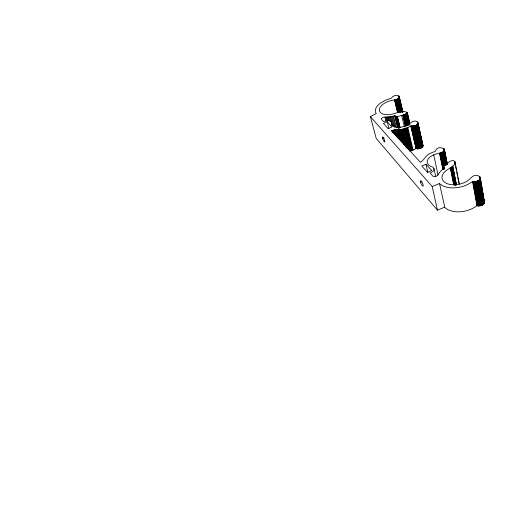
<?xml version="1.0" encoding="UTF-8"?>
<svg xmlns="http://www.w3.org/2000/svg" width="510" height="510" viewBox="0 0 510 510"><rect width="100%" height="100%" fill="white"/><g stroke="black" fill="none" stroke-linecap="round" stroke-linejoin="round"><path stroke-width="0.76" d="M409.823 151.247L413.087 150.067A14.682 8.09 -14.9 0 0 416.013 148.512C418.442 149.545 424.275 147.747 422.567 144.508M484.251 201.342C485.271 205.096 479.617 206.48 476.875 205.645A19.986 12.112 -11.1 0 1 444.803 207.43L439.518 183.511L432.2 186.501L370.394 116.624L376.278 113.634A17.289 8.893 -15.9 0 1 391.259 98.36C392.388 95.746 397.335 94.089 399.241 96.613L402.792 111.715M459.344 184.129L455.022 161.931C453.83 158.916 449.144 161.402 447.525 163.315A11.8 6.713 -13.1 0 1 443.891 165.514L443.541 166.846L444.293 168.019L440.583 171.035L437.982 174.783A3.047 1.772 -13 0 1 433.175 176.383L430.083 173.011A5.929 3.43 -13.5 0 0 433.959 169.658A5.929 3.43 -13.5 0 0 431.734 166.668A11.8 6.713 -13.1 0 1 427.845 159.611A11.8 6.713 -13.1 0 1 438.938 153.3C451.701 151.221 437.867 142.947 435.279 151.438A16.524 9.403 -13.1 0 0 431.734 152.719C426.417 154.116 424.505 159.49 420.463 162.403L391.642 130.566L401.593 129.451L407.822 127.538A15 7.937 -15.4 0 0 410.811 125.957C421.674 127.436 418.359 116.529 409.97 123.261A10.716 5.667 -15.4 0 1 398.061 127.366A10.716 5.667 -15.4 0 1 391.393 122.878A5.298 2.805 -16 0 0 388.964 120.736A5.298 2.805 -16 0 0 383.686 121.756L381.295 119.091A2.658 1.396 -16.2 0 1 384.961 117.07L390.08 116.822L394.893 115.77L395.907 116.509L397.551 116.726A10.716 5.667 -15.4 0 1 401.478 115.458L405.189 114.501L407.273 112.57A7.943 4.163 -15.5 0 0 400.261 111.907L396.538 112.863A13.139 6.757 -15.9 0 1 379.395 110.746A13.139 6.757 -15.9 0 1 393.414 100.081C395.562 99.883 399.037 99.24 399.241 96.613M439.518 183.511L439.709 183.708A20.483 11.953 -11.9 0 0 472.496 181.439C486.279 182.733 478.533 169.307 470.252 178.564A15.561 9.084 -11.9 0 1 446.224 183.243A15.561 9.084 -11.9 0 1 449.667 168.427L452.765 166.171A8.938 5.119 -12.6 0 0 455.022 161.931M387.211 121.788L383.437 123.458L388.129 128.66L391.948 126.971L387.211 121.788L388.951 128.686M382.545 138.229L383.973 137.598M425.984 164.226L421.827 166.062L427.52 172.38L431.734 170.518L425.984 164.226L427.877 172.648M420.527 181.962L421.904 181.35M370.394 116.624L376.201 138.376L437.465 210.139L444.612 207.226M416.013 148.512L410.811 125.957M385.777 117.096L386.733 120.889M384.961 117.07L385.923 120.864M387.46 117.064L388.41 120.864M386.612 117.096L387.568 120.889M391.393 122.878L392.152 125.938M393.248 130.139L394.204 133.99M392.949 130.203L393.714 133.282M392.643 130.28L393.223 132.587M389.194 116.93L390.335 121.495M392.343 130.356L392.923 132.664M392.05 130.439L392.432 131.982M391.75 130.528L392.133 132.071M388.32 117.013L389.27 120.813M394.753 129.91L396.276 136.074M394.453 129.942L395.786 135.335M390.966 116.682L393.42 126.582M394.153 129.98L395.301 134.602M393.854 130.024L394.995 134.646M393.548 130.082L394.695 134.697M390.08 116.822L392.349 125.957M396.493 129.871L398.763 139.128M392.757 116.331L395.377 127.003M395.926 129.859L398.01 138.337M395.639 129.859L397.532 137.572M395.346 129.871L397.245 137.579M391.858 116.522L394.491 127.188M395.052 129.884L396.761 136.827M395.154 116.082L398.042 127.627M395.065 115.993L397.851 127.449M394.893 115.77L397.864 127.984M398.144 129.852L400.968 141.442M397.583 129.871L400.229 140.683M393.65 116.114L396.448 127.557M397.035 129.878L399.304 139.141M400.433 129.636L403.977 144.336M397.143 116.739L399.732 127.449M396.946 116.726L399.534 127.436M396.755 116.707L399.349 127.417M399.853 129.712L403.41 144.406M396.576 116.682L399.164 127.385M396.397 116.643L399.177 128.118M396.225 116.605L399.005 128.074M396.06 116.56L398.845 128.029M399.279 129.769L402.466 142.915M395.907 116.509L398.686 127.978M395.76 116.452L398.539 127.914M395.62 116.388L398.406 127.851M395.492 116.318L398.272 127.78M395.371 116.248L398.157 127.704M398.712 129.82L401.714 142.182M395.122 99.858L398.195 112.684M402.173 129.336L406.629 147.925M394.912 99.89L397.991 112.716M394.708 99.922L397.787 112.748M394.498 99.947L397.583 112.767M401.593 129.451L405.871 147.256M401.013 129.553L404.927 145.803M397.507 116.745L400.089 127.462M397.341 116.745L399.929 127.462M403.914 128.922L408.905 149.908M396.761 99.367L399.814 112.206M396.563 99.444L399.623 112.283M396.366 99.52L399.426 112.359M403.333 129.068L408.14 149.226M396.162 99.59L399.228 112.423M395.958 99.654L399.024 112.487M395.747 99.711L398.82 112.544M402.753 129.208L407.388 148.582M395.543 99.769L398.61 112.595M395.333 99.813L398.406 112.646M397.991 98.691L401.211 112.296M405.061 128.584L410.384 151.081M397.838 98.8L400.879 111.645M401.657 115.426L404.379 126.933M397.672 98.902L400.72 111.747M397.5 99.004L400.548 111.849M404.487 128.756L409.645 150.501M397.322 99.099L400.375 111.945M397.143 99.195L400.191 112.034M396.952 99.284L400.006 112.123M407.286 127.768L412.564 150.291M404.124 114.928L406.648 125.683M403.965 114.973L406.489 125.728M403.805 115.018L406.33 125.772M406.738 127.984L412.029 150.501M403.646 115.062L406.17 125.817M399.056 96.218L402.894 112.264M403.48 115.101L406.011 125.855M398.897 96.039L402.785 112.283M398.705 95.886L402.473 111.881M403.321 115.139L405.852 125.887M399.03 97.646L402.409 112.002M403.155 115.171L405.692 125.919M398.954 97.767L402.333 112.123M406.183 128.195L411.487 150.705M398.865 97.888L402.25 112.245M402.996 115.196L405.526 125.944M402.836 115.222L405.367 125.97M405.628 128.392L410.939 150.896M405.864 114.119L408.37 124.88M405.737 114.202L408.242 124.963M405.609 114.278L408.115 125.039M405.469 114.355L407.981 125.116M405.335 114.425L407.841 125.186M405.189 114.501L407.7 125.262M405.048 114.571L407.56 125.326M404.902 114.635L407.413 125.396M407.822 127.538L413.087 150.067M404.749 114.699L407.267 125.46M404.596 114.763L407.114 125.517M404.443 114.82L406.961 125.575M404.283 114.871L406.808 125.632M407.273 112.57L409.759 123.331M407.235 112.659L409.855 124.287M407.139 112.85L409.753 124.478M407.025 113.041L409.517 123.802M406.954 113.137L409.447 123.898M406.884 113.226L409.3 124.089M406.719 113.418L409.218 124.179M406.629 113.507L409.307 125.039M406.534 113.596L409.033 124.364M406.438 113.692L408.937 124.453M406.33 113.781L408.829 124.542M406.221 113.864L408.72 124.631M406.107 113.953L408.606 124.714M405.986 114.036L408.491 124.797M412.29 126.206L417.467 148.786M412.131 126.2L417.314 148.78M411.978 126.193L417.161 148.767M411.831 126.18L417.014 148.754M411.685 126.161L416.868 148.735M411.538 126.142L416.727 148.71M411.398 126.117L416.587 148.684M411.258 126.091L416.453 148.652M411.124 126.059L416.319 148.62M410.996 126.021L416.192 148.582M414.101 126.002L419.245 148.614M413.935 126.04L419.08 148.646M413.769 126.072L418.914 148.678M413.604 126.104L418.748 148.703M413.431 126.129L418.589 148.729M413.266 126.155L418.423 148.748M413.1 126.168L418.264 148.767M412.934 126.187L418.098 148.78M412.768 126.193L417.939 148.786M412.609 126.2L417.779 148.786M412.45 126.206L417.62 148.792M415.707 125.447L420.814 148.078M415.554 125.517L420.667 148.142M415.401 125.587L420.514 148.206M415.248 125.651L420.361 148.27M415.089 125.709L420.208 148.327M414.93 125.766L420.049 148.384M414.764 125.823L419.889 148.435M414.598 125.874L419.73 148.486M414.439 125.919L419.571 148.531M414.273 125.964L419.405 148.576M417.397 124.249L422.465 146.886M417.308 124.344L422.376 146.982M417.212 124.44L422.286 147.078M417.11 124.536L422.184 147.173M417.008 124.625L422.082 147.262M416.893 124.72L421.974 147.352M416.778 124.81L421.866 147.441M416.664 124.893L421.744 147.53M416.536 124.982L421.623 147.613M416.409 125.065L421.496 147.696M416.275 125.148L421.368 147.779M416.134 125.224L421.234 147.855M415.994 125.301L421.094 147.932M415.854 125.377L420.954 148.008M417.83 122.279L423.045 145.611M432.2 186.501L437.465 210.139M417.664 122.043L423.007 145.905M417.594 121.973L422.949 146.096M417.856 123.567L422.86 146.3M417.754 123.764L422.809 146.395M417.696 123.86L422.688 146.593M417.556 124.057L422.618 146.695M417.48 124.153L422.541 146.791M433.914 168.402L435.725 176.734M433.717 154.804L438.045 175M439.722 153.198L442.967 168.784M439.537 153.223L442.948 169.588M441.316 152.802L443.898 165.285M441.144 152.86L443.885 166.126M440.971 152.917L444.012 167.331M443.636 165.96L443.904 167.631M440.793 152.968L444.025 168.568M443.528 166.413L444.012 169.135M440.621 153.019L444.012 169.397M440.442 153.064L443.834 169.435M440.264 153.102L443.496 168.695M440.079 153.14L443.324 168.733M439.9 153.172L443.145 168.759M442.999 151.942L445.714 165.215M442.865 152.037L445.587 165.304M442.731 152.127L445.447 165.393M442.584 152.209L445.306 165.482M442.444 152.299L445.166 165.565M442.291 152.375L445.02 165.648M442.138 152.458L444.867 165.724M441.979 152.535L444.707 165.801M441.819 152.605L444.548 165.871M441.654 152.675L444.229 165.157M441.488 152.739L444.063 165.221M444.089 148.882L447.219 164.22M443.949 148.71L447.193 164.328M443.776 148.557L444.184 150.189M444.261 150.495L447.066 164.653M444.159 150.711L447.015 164.762M444.095 150.82L446.728 164.201M443.949 151.036L446.652 164.309M443.866 151.138L446.569 164.411M443.783 151.247L446.486 164.52M443.687 151.349L446.39 164.622M443.585 151.451L446.295 164.724M443.477 151.553L446.186 164.826M443.368 151.655L445.918 164.143M443.247 151.75L445.963 165.023M443.126 151.846L445.842 165.119M444.261 149.149L447.257 163.901M444.401 149.959L447.251 164.01M451.388 167.541L454.901 185.149M451.197 167.669L454.563 184.505M450.999 167.784L454.365 184.626M450.795 167.898L454.168 184.735M450.585 168.007L453.957 184.843M450.362 168.109L453.741 184.939M452.765 166.171L456.399 184.55M452.657 166.279L456.297 184.658M452.561 166.432L456.201 184.805M452.453 166.579L456.099 184.958M452.332 166.725L455.978 185.105M452.204 166.872L455.851 185.245M452.058 167.012L455.558 184.62M451.905 167.152L455.411 184.76M451.745 167.286L455.251 184.894M451.573 167.414L455.079 185.028M454.665 161.396L455.411 165.221M455.71 166.751L456.456 170.576M456.756 172.099L457.502 175.924M457.795 177.454L458.987 183.574M472.834 181.471L477.201 205.677M472.547 181.401L476.984 205.619M474.542 181.63L478.877 205.862M474.287 181.636L478.629 205.862M474.032 181.63L478.38 205.855M473.784 181.611L478.131 205.836M473.541 181.592L477.895 205.81M473.299 181.56L477.66 205.772M473.063 181.522L477.43 205.728M476.104 181.439L480.401 205.696M475.849 181.496L480.152 205.747M475.588 181.534L479.897 205.785M475.326 181.573L479.642 205.817M475.065 181.598L479.387 205.842M474.804 181.617L479.132 205.855M477.825 180.865L482.077 205.141M477.596 180.967L481.854 205.243M477.354 181.063L481.625 205.339M477.118 181.158L481.389 205.422M476.869 181.241L481.147 205.505M476.614 181.311L480.904 205.575M476.365 181.381L480.656 205.638M479.209 179.985L483.429 204.274M479.037 180.126L483.263 204.414M478.858 180.259L483.085 204.548M478.667 180.393L482.9 204.676M478.469 180.521L482.709 204.803M478.259 180.642L482.505 204.924M478.048 180.757L482.294 205.033M480.203 177.352L484.5 202.247M480.069 177.072L484.443 202.725M479.878 176.804L484.398 202.891M480.146 178.755L484.341 203.05M479.642 176.556L479.916 178.117M480.076 178.914L484.27 203.209M479.986 179.074L484.188 203.369M479.891 179.233L484.092 203.528M479.776 179.386L483.977 203.681M479.649 179.539L483.862 203.834M479.515 179.692L483.729 203.981M479.368 179.839L483.582 204.134M384.642 140.543L384.604 140.403A2.741 0.606 66.8 0 0 382.545 136.935A2.741 0.606 66.8 0 0 383.571 140.747A2.741 0.606 66.8 0 0 384.719 140.824L384.642 140.543M420.591 182.197A3.009 0.733 65.8 0 0 423.019 186.201A3.009 0.733 65.8 0 0 421.859 181.93A3.009 0.733 65.8 0 0 420.591 182.197"/></g></svg>
